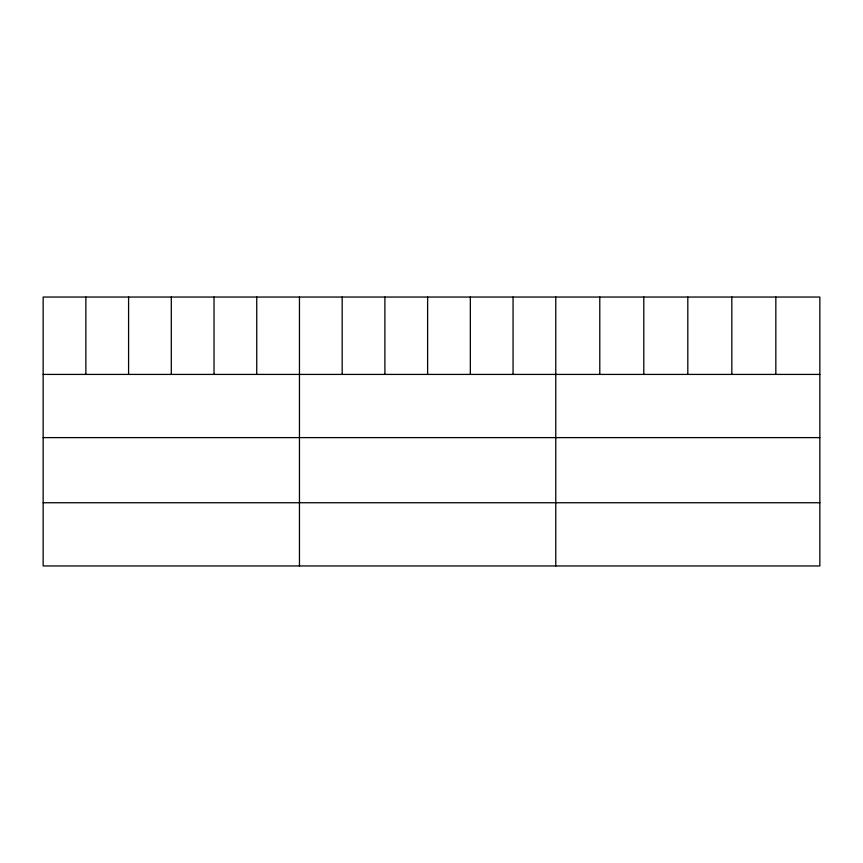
<?xml version="1.0" encoding="UTF-8"?>
<svg xmlns="http://www.w3.org/2000/svg" width="863" height="863" viewBox="0 0 863 863"><rect width="100%" height="100%" fill="white"/><g stroke="black" fill="none" stroke-linecap="round" stroke-linejoin="round"><path stroke-width="1.29" d="M819.85 374.413L819.85 565.955L43.15 565.955L43.15 297.045L819.85 297.045L819.85 374.413L43.15 374.413M43.15 437.617L819.85 437.617M43.15 502.751L819.85 502.751M775.837 297.045L775.837 374.413M731.824 297.045L731.824 374.413M687.811 297.045L687.811 374.413M643.798 297.045L643.798 374.413M599.785 297.045L599.785 374.413M555.772 297.045L555.772 565.955M513.054 297.045L513.054 374.413M470.335 297.045L470.335 374.413M427.617 297.045L427.617 374.413M384.898 297.045L384.898 374.413M342.18 297.045L342.18 374.413M299.461 297.045L299.461 565.955M256.743 297.045L256.743 374.413M214.024 297.045L214.024 374.413M171.306 297.045L171.306 374.413M128.587 297.045L128.587 374.413M85.868 297.045L85.868 374.413"/></g></svg>
